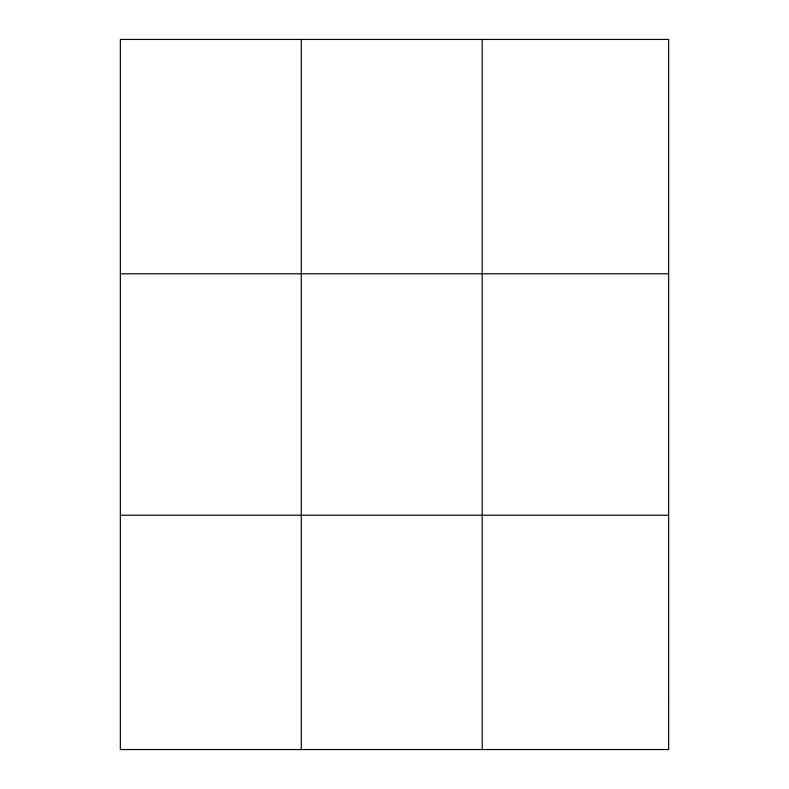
<?xml version="1.0" encoding="UTF-8"?>
<svg xmlns="http://www.w3.org/2000/svg" width="789" height="789" viewBox="0 0 789 789"><rect width="100%" height="100%" fill="white"/><g stroke="black" fill="none" stroke-linecap="round" stroke-linejoin="round"><path stroke-width="1.18" d="M301.29 749.55L301.29 39.45M482.227 749.55L482.227 39.45M120.352 273.783L668.648 273.783M120.352 515.217L668.648 515.217M668.648 702.683L668.648 749.55L120.352 749.55L120.352 39.45L668.648 39.45L668.648 702.683"/></g></svg>
